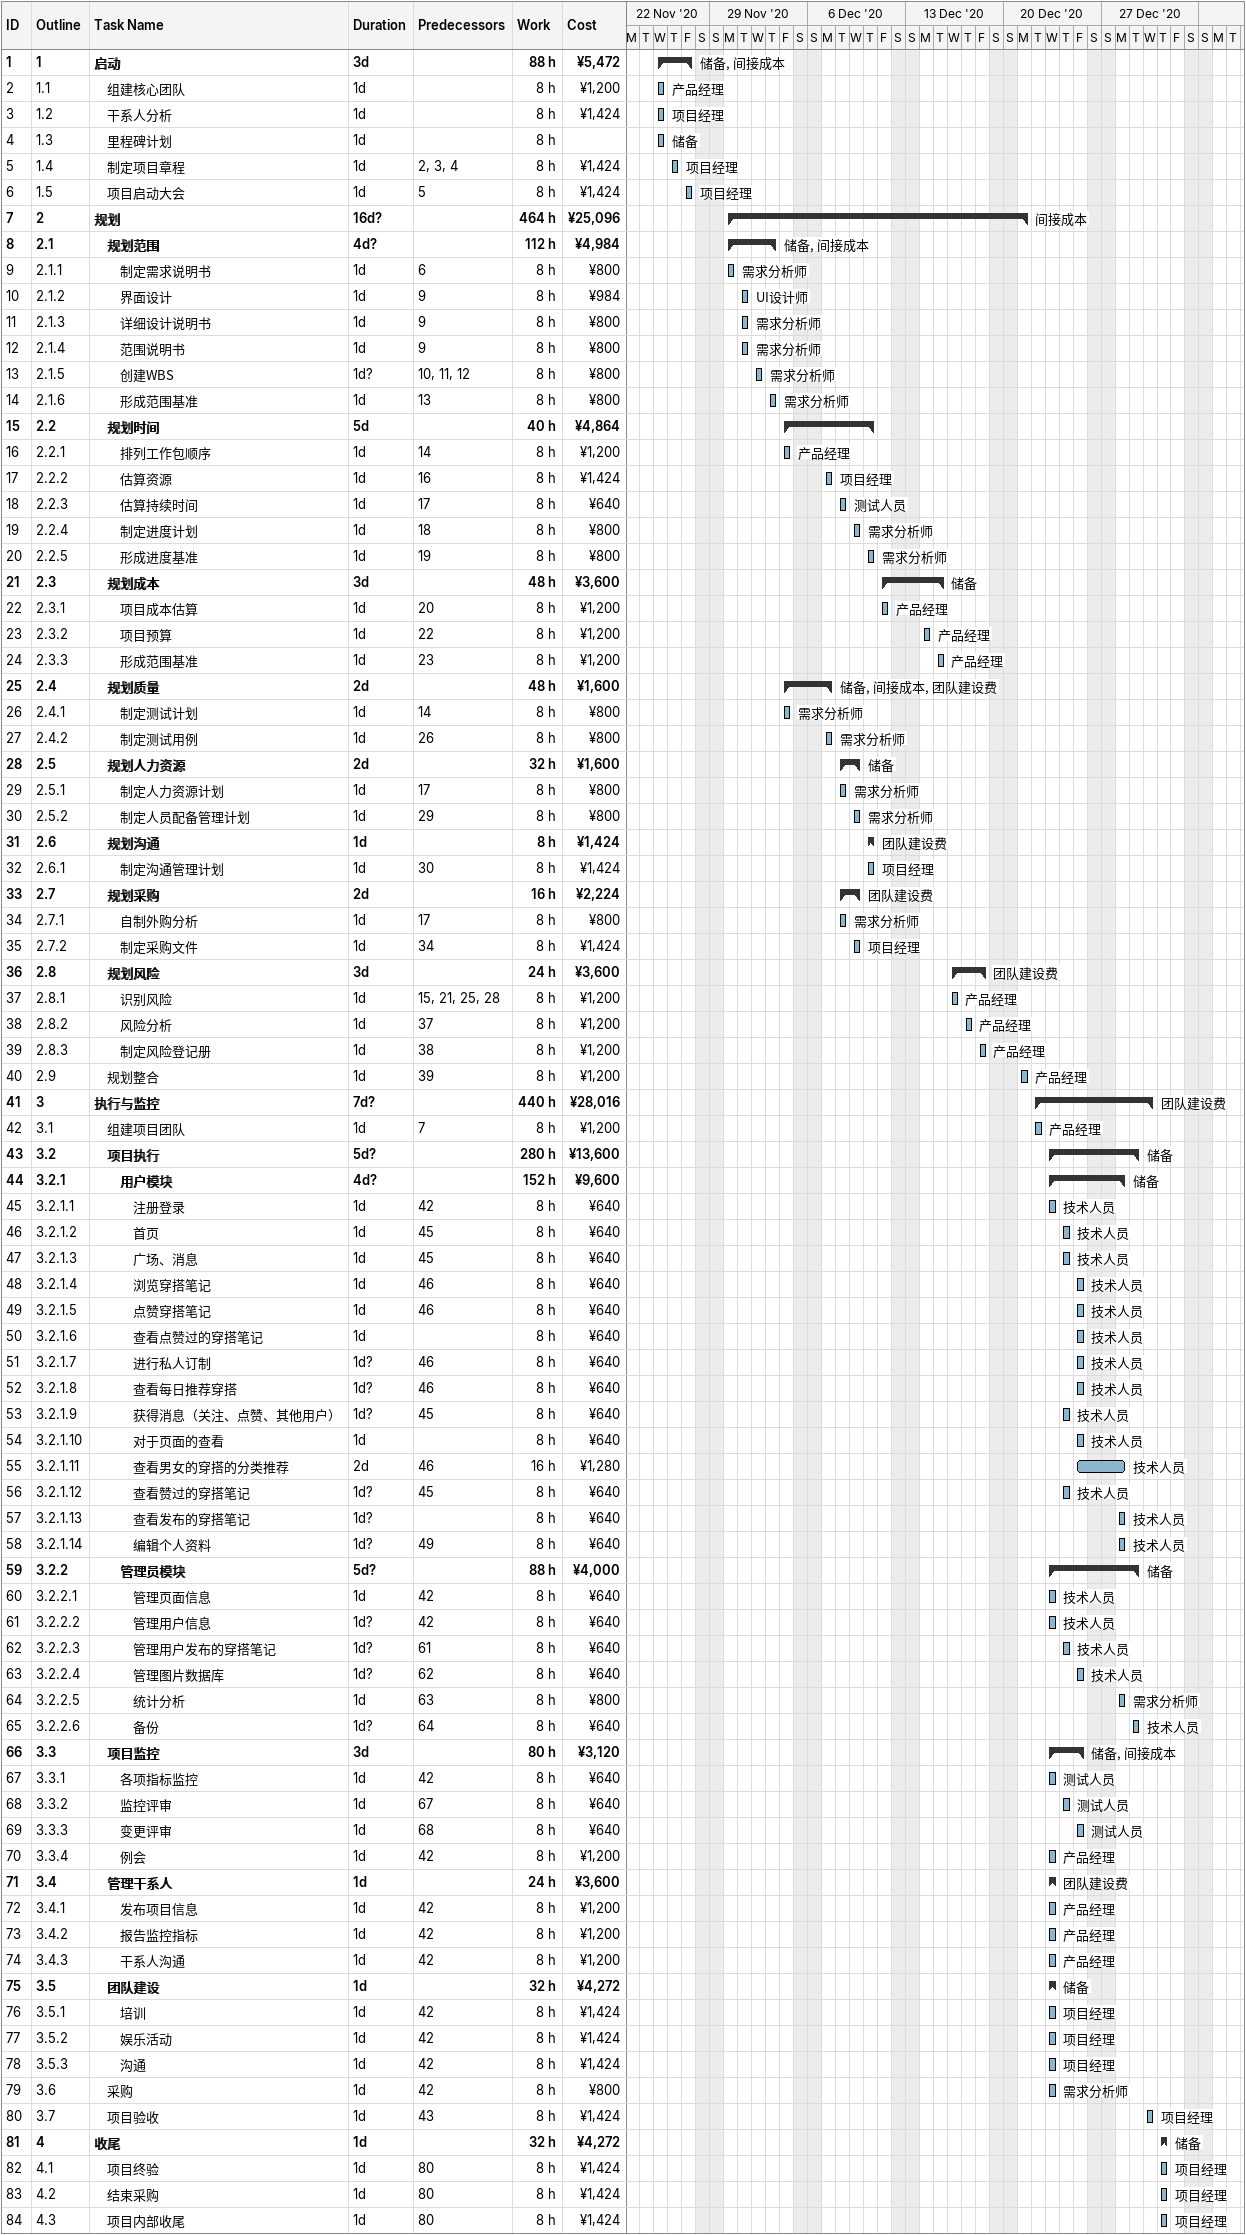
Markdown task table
| ID | WBS | Task | Duration | Start | Finish | Predecessors | Resources | Work (h) | Cost (¥) |
|---|---|---|---|---|---|---|---|---|---|
| 1 | 1 | **启动** | 3d | 2020-11-25 | 2020-11-27 |  | 储备, 间接成本 | 88 | 5472 |
| 2 | 1.1 | 组建核心团队 | 1d | 2020-11-25 | 2020-11-25 |  | 产品经理 | 8 | 1200 |
| 3 | 1.2 | 干系人分析 | 1d | 2020-11-25 | 2020-11-25 |  | 项目经理 | 8 | 1424 |
| 4 | 1.3 | 里程碑计划 | 1d | 2020-11-25 | 2020-11-25 |  | 储备 | 8 |  |
| 5 | 1.4 | 制定项目章程 | 1d | 2020-11-26 | 2020-11-26 | 2, 3, 4 | 项目经理 | 8 | 1424 |
| 6 | 1.5 | 项目启动大会 | 1d | 2020-11-27 | 2020-11-27 | 5 | 项目经理 | 8 | 1424 |
| 7 | 2 | **规划** | 16d? | 2020-11-30 | 2020-12-21 |  | 间接成本 | 464 | 25096 |
| 8 | 2.1 | **规划范围** | 4d? | 2020-11-30 | 2020-12-03 |  | 储备, 间接成本 | 112 | 4984 |
| 9 | 2.1.1 | 制定需求说明书 | 1d | 2020-11-30 | 2020-11-30 | 6 | 需求分析师 | 8 | 800 |
| 10 | 2.1.2 | 界面设计 | 1d | 2020-12-01 | 2020-12-01 | 9 | UI设计师 | 8 | 984 |
| 11 | 2.1.3 | 详细设计说明书 | 1d | 2020-12-01 | 2020-12-01 | 9 | 需求分析师 | 8 | 800 |
| 12 | 2.1.4 | 范围说明书 | 1d | 2020-12-01 | 2020-12-01 | 9 | 需求分析师 | 8 | 800 |
| 13 | 2.1.5 | 创建WBS | 1d? | 2020-12-02 | 2020-12-02 | 10, 11, 12 | 需求分析师 | 8 | 800 |
| 14 | 2.1.6 | 形成范围基准 | 1d | 2020-12-03 | 2020-12-03 | 13 | 需求分析师 | 8 | 800 |
| 15 | 2.2 | **规划时间** | 5d | 2020-12-04 | 2020-12-10 |  |  | 40 | 4864 |
| 16 | 2.2.1 | 排列工作包顺序 | 1d | 2020-12-04 | 2020-12-04 | 14 | 产品经理 | 8 | 1200 |
| 17 | 2.2.2 | 估算资源 | 1d | 2020-12-07 | 2020-12-07 | 16 | 项目经理 | 8 | 1424 |
| 18 | 2.2.3 | 估算持续时间 | 1d | 2020-12-08 | 2020-12-08 | 17 | 测试人员 | 8 | 640 |
| 19 | 2.2.4 | 制定进度计划 | 1d | 2020-12-09 | 2020-12-09 | 18 | 需求分析师 | 8 | 800 |
| 20 | 2.2.5 | 形成进度基准 | 1d | 2020-12-10 | 2020-12-10 | 19 | 需求分析师 | 8 | 800 |
| 21 | 2.3 | **规划成本** | 3d | 2020-12-11 | 2020-12-15 |  | 储备 | 48 | 3600 |
| 22 | 2.3.1 | 项目成本估算 | 1d | 2020-12-11 | 2020-12-11 | 20 | 产品经理 | 8 | 1200 |
| 23 | 2.3.2 | 项目预算 | 1d | 2020-12-14 | 2020-12-14 | 22 | 产品经理 | 8 | 1200 |
| 24 | 2.3.3 | 形成范围基准 | 1d | 2020-12-15 | 2020-12-15 | 23 | 产品经理 | 8 | 1200 |
| 25 | 2.4 | **规划质量** | 2d | 2020-12-04 | 2020-12-07 |  | 储备, 间接成本, 团队建设费 | 48 | 1600 |
| 26 | 2.4.1 | 制定测试计划 | 1d | 2020-12-04 | 2020-12-04 | 14 | 需求分析师 | 8 | 800 |
| 27 | 2.4.2 | 制定测试用例 | 1d | 2020-12-07 | 2020-12-07 | 26 | 需求分析师 | 8 | 800 |
| 28 | 2.5 | **规划人力资源** | 2d | 2020-12-08 | 2020-12-09 |  | 储备 | 32 | 1600 |
| 29 | 2.5.1 | 制定人力资源计划 | 1d | 2020-12-08 | 2020-12-08 | 17 | 需求分析师 | 8 | 800 |
| 30 | 2.5.2 | 制定人员配备管理计划 | 1d | 2020-12-09 | 2020-12-09 | 29 | 需求分析师 | 8 | 800 |
| 31 | 2.6 | **规划沟通** | 1d | 2020-12-10 | 2020-12-10 |  | 团队建设费 | 8 | 1424 |
| 32 | 2.6.1 | 制定沟通管理计划 | 1d | 2020-12-10 | 2020-12-10 | 30 | 项目经理 | 8 | 1424 |
| 33 | 2.7 | **规划采购** | 2d | 2020-12-08 | 2020-12-09 |  | 团队建设费 | 16 | 2224 |
| 34 | 2.7.1 | 自制外购分析 | 1d | 2020-12-08 | 2020-12-08 | 17 | 需求分析师 | 8 | 800 |
| 35 | 2.7.2 | 制定采购文件 | 1d | 2020-12-09 | 2020-12-09 | 34 | 项目经理 | 8 | 1424 |
| 36 | 2.8 | **规划风险** | 3d | 2020-12-16 | 2020-12-18 |  | 团队建设费 | 24 | 3600 |
| 37 | 2.8.1 | 识别风险 | 1d | 2020-12-16 | 2020-12-16 | 15, 21, 25, 28 | 产品经理 | 8 | 1200 |
| 38 | 2.8.2 | 风险分析 | 1d | 2020-12-17 | 2020-12-17 | 37 | 产品经理 | 8 | 1200 |
| 39 | 2.8.3 | 制定风险登记册 | 1d | 2020-12-18 | 2020-12-18 | 38 | 产品经理 | 8 | 1200 |
| 40 | 2.9 | 规划整合 | 1d | 2020-12-21 | 2020-12-21 | 39 | 产品经理 | 8 | 1200 |
| 41 | 3 | **执行与监控** | 7d? | 2020-12-22 | 2020-12-30 |  | 团队建设费 | 440 | 28016 |
| 42 | 3.1 | 组建项目团队 | 1d | 2020-12-22 | 2020-12-22 | 7 | 产品经理 | 8 | 1200 |
| 43 | 3.2 | **项目执行** | 5d? | 2020-12-23 | 2020-12-29 |  | 储备 | 280 | 13600 |
| 44 | 3.2.1 | **用户模块** | 4d? | 2020-12-23 | 2020-12-28 |  | 储备 | 152 | 9600 |
| 45 | 3.2.1.1 | 注册登录 | 1d | 2020-12-23 | 2020-12-23 | 42 | 技术人员 | 8 | 640 |
| 46 | 3.2.1.2 | 首页 | 1d | 2020-12-24 | 2020-12-24 | 45 | 技术人员 | 8 | 640 |
| 47 | 3.2.1.3 | 广场、消息 | 1d | 2020-12-24 | 2020-12-24 | 45 | 技术人员 | 8 | 640 |
| 48 | 3.2.1.4 | 浏览穿搭笔记 | 1d | 2020-12-25 | 2020-12-25 | 46 | 技术人员 | 8 | 640 |
| 49 | 3.2.1.5 | 点赞穿搭笔记 | 1d | 2020-12-25 | 2020-12-25 | 46 | 技术人员 | 8 | 640 |
| 50 | 3.2.1.6 | 查看点赞过的穿搭笔记 | 1d | 2020-12-25 | 2020-12-25 |  | 技术人员 | 8 | 640 |
| 51 | 3.2.1.7 | 进行私人订制 | 1d? | 2020-12-25 | 2020-12-25 | 46 | 技术人员 | 8 | 640 |
| 52 | 3.2.1.8 | 查看每日推荐穿搭 | 1d? | 2020-12-25 | 2020-12-25 | 46 | 技术人员 | 8 | 640 |
| 53 | 3.2.1.9 | 获得消息（关注、点赞、其他用户） | 1d? | 2020-12-24 | 2020-12-24 | 45 | 技术人员 | 8 | 640 |
| 54 | 3.2.1.10 | 对于页面的查看 | 1d | 2020-12-25 | 2020-12-25 |  | 技术人员 | 8 | 640 |
| 55 | 3.2.1.11 | 查看男女的穿搭的分类推荐 | 2d | 2020-12-25 | 2020-12-28 | 46 | 技术人员 | 16 | 1280 |
| 56 | 3.2.1.12 | 查看赞过的穿搭笔记 | 1d? | 2020-12-24 | 2020-12-24 | 45 | 技术人员 | 8 | 640 |
| 57 | 3.2.1.13 | 查看发布的穿搭笔记 | 1d? | 2020-12-28 | 2020-12-28 |  | 技术人员 | 8 | 640 |
| 58 | 3.2.1.14 | 编辑个人资料 | 1d? | 2020-12-28 | 2020-12-28 | 49 | 技术人员 | 8 | 640 |
| 59 | 3.2.2 | **管理员模块** | 5d? | 2020-12-23 | 2020-12-29 |  | 储备 | 88 | 4000 |
| 60 | 3.2.2.1 | 管理页面信息 | 1d | 2020-12-23 | 2020-12-23 | 42 | 技术人员 | 8 | 640 |
| 61 | 3.2.2.2 | 管理用户信息 | 1d? | 2020-12-23 | 2020-12-23 | 42 | 技术人员 | 8 | 640 |
| 62 | 3.2.2.3 | 管理用户发布的穿搭笔记 | 1d? | 2020-12-24 | 2020-12-24 | 61 | 技术人员 | 8 | 640 |
| 63 | 3.2.2.4 | 管理图片数据库 | 1d? | 2020-12-25 | 2020-12-25 | 62 | 技术人员 | 8 | 640 |
| 64 | 3.2.2.5 | 统计分析 | 1d | 2020-12-28 | 2020-12-28 | 63 | 需求分析师 | 8 | 800 |
| 65 | 3.2.2.6 | 备份 | 1d? | 2020-12-29 | 2020-12-29 | 64 | 技术人员 | 8 | 640 |
| 66 | 3.3 | **项目监控** | 3d | 2020-12-23 | 2020-12-25 |  | 储备, 间接成本 | 80 | 3120 |
| 67 | 3.3.1 | 各项指标监控 | 1d | 2020-12-23 | 2020-12-23 | 42 | 测试人员 | 8 | 640 |
| 68 | 3.3.2 | 监控评审 | 1d | 2020-12-24 | 2020-12-24 | 67 | 测试人员 | 8 | 640 |
| 69 | 3.3.3 | 变更评审 | 1d | 2020-12-25 | 2020-12-25 | 68 | 测试人员 | 8 | 640 |
| 70 | 3.3.4 | 例会 | 1d | 2020-12-23 | 2020-12-23 | 42 | 产品经理 | 8 | 1200 |
| 71 | 3.4 | **管理干系人** | 1d | 2020-12-23 | 2020-12-23 |  | 团队建设费 | 24 | 3600 |
| 72 | 3.4.1 | 发布项目信息 | 1d | 2020-12-23 | 2020-12-23 | 42 | 产品经理 | 8 | 1200 |
| 73 | 3.4.2 | 报告监控指标 | 1d | 2020-12-23 | 2020-12-23 | 42 | 产品经理 | 8 | 1200 |
| 74 | 3.4.3 | 干系人沟通 | 1d | 2020-12-23 | 2020-12-23 | 42 | 产品经理 | 8 | 1200 |
| 75 | 3.5 | **团队建设** | 1d | 2020-12-23 | 2020-12-23 |  | 储备 | 32 | 4272 |
| 76 | 3.5.1 | 培训 | 1d | 2020-12-23 | 2020-12-23 | 42 | 项目经理 | 8 | 1424 |
| 77 | 3.5.2 | 娱乐活动 | 1d | 2020-12-23 | 2020-12-23 | 42 | 项目经理 | 8 | 1424 |
| 78 | 3.5.3 | 沟通 | 1d | 2020-12-23 | 2020-12-23 | 42 | 项目经理 | 8 | 1424 |
| 79 | 3.6 | 采购 | 1d | 2020-12-23 | 2020-12-23 | 42 | 需求分析师 | 8 | 800 |
| 80 | 3.7 | 项目验收 | 1d | 2020-12-30 | 2020-12-30 | 43 | 项目经理 | 8 | 1424 |
| 81 | 4 | **收尾** | 1d | 2020-12-31 | 2020-12-31 |  | 储备 | 32 | 4272 |
| 82 | 4.1 | 项目终验 | 1d | 2020-12-31 | 2020-12-31 | 80 | 项目经理 | 8 | 1424 |
| 83 | 4.2 | 结束采购 | 1d | 2020-12-31 | 2020-12-31 | 80 | 项目经理 | 8 | 1424 |
| 84 | 4.3 | 项目内部收尾 | 1d | 2020-12-31 | 2020-12-31 | 80 | 项目经理 | 8 | 1424 |
